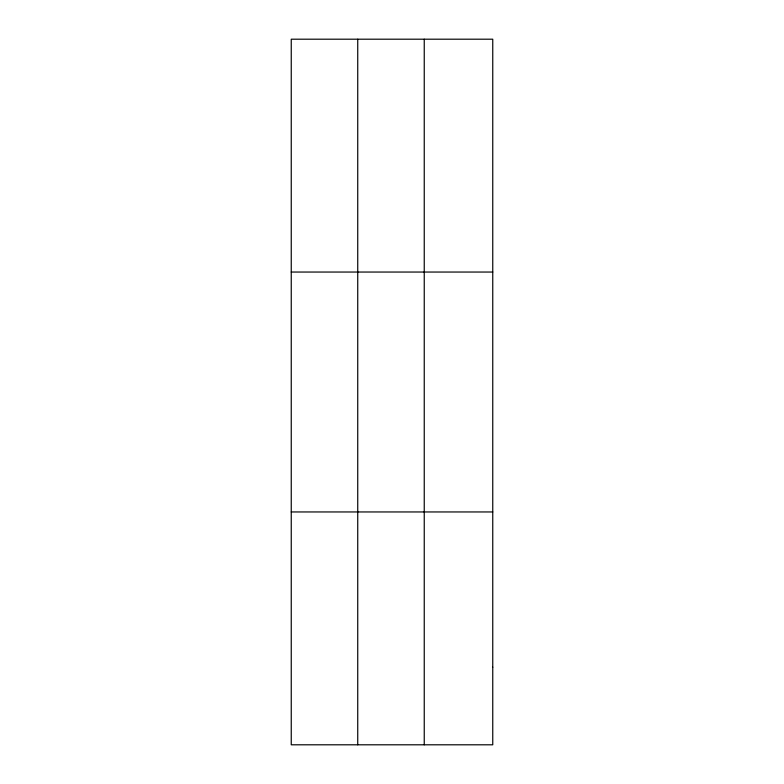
<?xml version="1.0" encoding="UTF-8"?>
<svg xmlns="http://www.w3.org/2000/svg" width="784" height="784" viewBox="0 0 784 784"><rect width="100%" height="100%" fill="white"/><g stroke="black" fill="none" stroke-linecap="round" stroke-linejoin="round"><path stroke-width="1.18" d="M357.739 39.2L357.739 744.8M424.242 39.2L424.242 744.8M291.246 272.048L492.754 272.048M291.246 511.952L492.754 511.952M492.754 667.184L492.754 744.8L291.246 744.8L291.246 39.2L492.754 39.2L492.754 667.184"/></g></svg>
